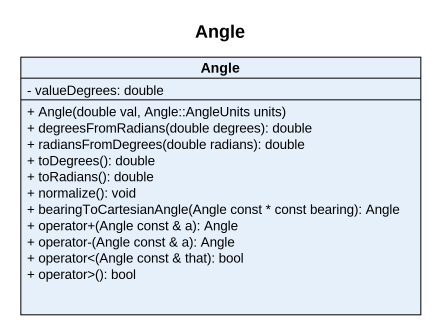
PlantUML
@startuml
title Angle
hide circle
hide empty members
skinparam classAttributeIconSize 0
class Angle {
  - valueDegrees: double
  + Angle(double val, Angle::AngleUnits units)
  + degreesFromRadians(double degrees): double
  + radiansFromDegrees(double radians): double
  + toDegrees(): double
  + toRadians(): double
  + normalize(): void
  + bearingToCartesianAngle(Angle const * const bearing): Angle
  + operator+(Angle const & a): Angle
  + operator-(Angle const & a): Angle
  + operator<(Angle const & that): bool
  + operator>(): bool
}
@enduml
